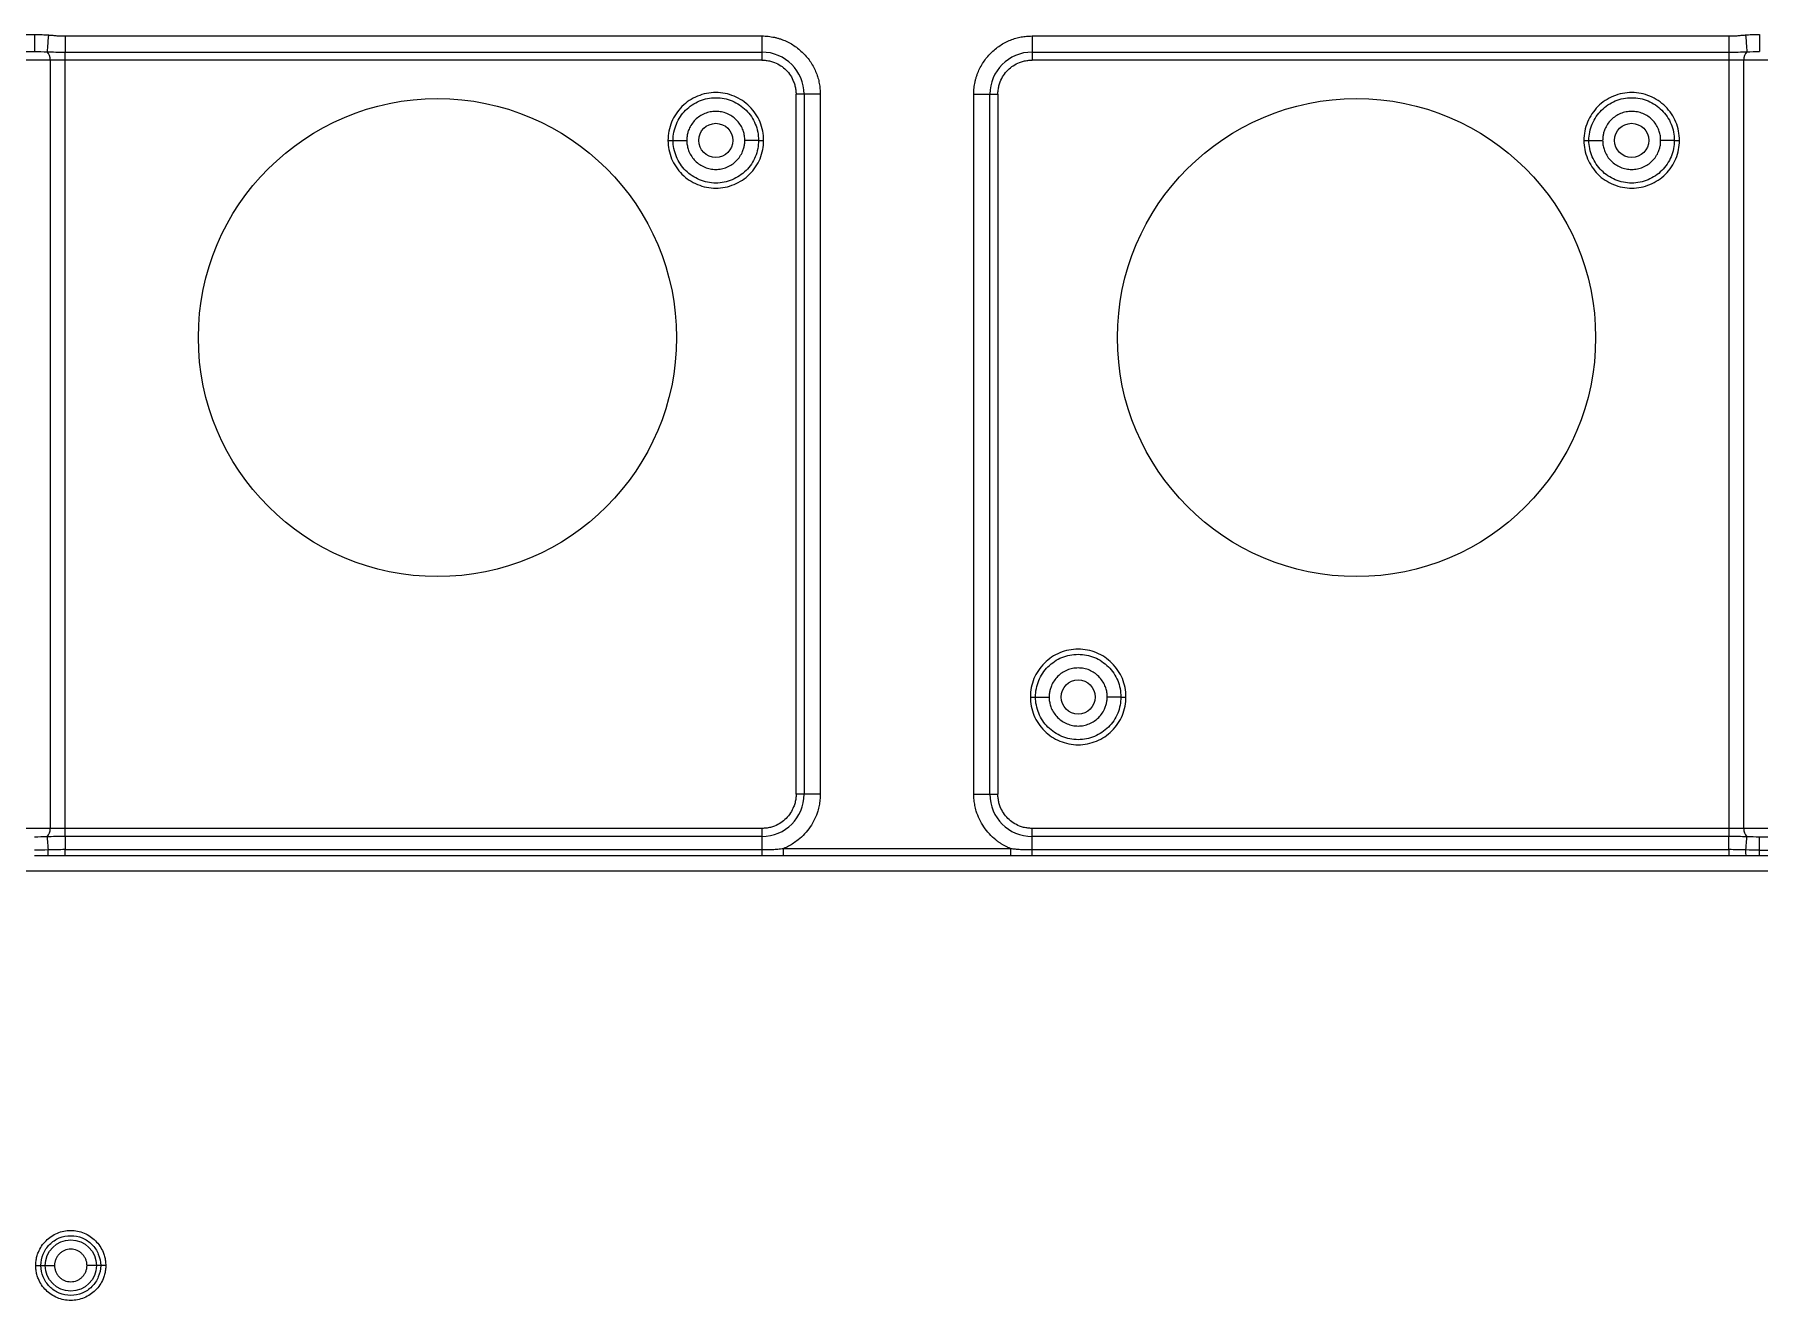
# Model space of a CAD drawing. Header units: millimetres. Extents: x -1 to 1576, y 30 to 633.
# Drawn here: x 471 to 572, y 104.5 to 178.6 of the extents above; entities that cross this region are included whole.
import ezdxf

# ---------------------------------------------------------------- set-up
doc = ezdxf.new("R2010")
doc.units = ezdxf.units.MM

msp = doc.modelspace()

# ---------------------------------------------------------------- linework, layer by layer
at = {"color": 7, "linetype": 'Continuous', "lineweight": 25}
for p, q in [((464.36, 178.61), (470.98, 178.61)), ((472.77, 178.53), (513.58, 178.53)), ((513.58, 178.53), (513.58, 177.11)), ((529.4, 178.53), (570.21, 178.53)), ((529.4, 178.53), (529.4, 177.11)), ((513.58, 177.11), (421.76, 177.11)), ((464.36, 177.61), (470.98, 177.61)), ((471.9, 177.11), (471.9, 132.11)), ((472.77, 177.58), (513.58, 177.58)), ((472.77, 131.64), (472.77, 177.58)), ((529.4, 177.58), (570.21, 177.58)), ((621.22, 177.11), (529.4, 177.11)), ((570.21, 177.58), (570.21, 131.64)), ((571.09, 132.11), (571.09, 177.11)), ((571.95, 177.61), (572, 177.62)), ((517, 175.11), (515.58, 175.11)), ((515.58, 134.11), (515.58, 175.11)), ((516.05, 175.11), (516.05, 134.11)), ((517, 175.11), (517, 134.11)), ((525.99, 134.11), (525.99, 175.11)), ((525.99, 175.11), (527.4, 175.11)), ((526.93, 134.11), (526.93, 175.11)), ((527.4, 175.11), (527.4, 134.11)), ((517, 134.11), (515.58, 134.11)), ((525.99, 134.11), (527.4, 134.11)), ((513.58, 132.11), (421.76, 132.11)), ((471.03, 131.61), (470.98, 131.61)), ((513.58, 131.64), (472.77, 131.64)), ((513.58, 132.11), (513.58, 130.87)), ((529.4, 130.87), (529.4, 132.11)), ((621.22, 132.11), (529.4, 132.11)), ((570.21, 131.64), (529.4, 131.64)), ((572, 131.6), (571.9, 131.61)), ((578.62, 131.61), (572, 131.61)), ((472.77, 130.87), (513.58, 130.87)), ((513.58, 130.5), (472.77, 130.5)), ((514.84, 130.94), (528.14, 130.94)), ((528.14, 130.5), (514.84, 130.5)), ((529.4, 130.87), (570.21, 130.87)), ((570.21, 130.5), (529.4, 130.5)), ((572, 130.84), (578.62, 130.84)), ((578.62, 130.51), (572, 130.51)), ((791.18, 129.61), (33.91, 129.61))]:
    msp.add_line(p, q, dxfattribs=at)
for centre in [(494.58, 160.86), (548.4, 160.86)]:
    msp.add_circle(centre, 14, dxfattribs=at)
at = {"color": 141}
for centre, radius in [((510.88, 172.41), 1), ((564.51, 172.41), 1), ((532.1, 139.81), 1), ((473.11, 106.51), 1.5)]:
    msp.add_circle(centre, radius, dxfattribs=at)
at = {"color": 7, "linetype": 'Continuous', "lineweight": 25}
for centre, radius, start, end in [((471.34, 177.19), 0.562, 352.1767, 47.5651), ((513.58, 175.11), 2.47, 0, 90), ((529.4, 175.11), 2.47, 90, 180), ((571.64, 177.19), 0.562, 132.435, 187.8232), ((513.58, 134.11), 2.47, 270, 360), ((529.4, 134.11), 2.47, 180, 270), ((471.34, 132.04), 0.562, 312.435, 7.8232), ((571.64, 132.04), 0.562, 172.1767, 227.5651)]:
    msp.add_arc(centre, radius, start, end, dxfattribs=at)
for points, knots in [([(470.98, 178.61), (471.13, 178.61), (471.41, 178.61), (471.68, 178.59), (471.8, 178.59)], [0, 0, 0, 0, 0.556213, 1, 1, 1, 1]), ([(470.98, 178.61), (470.98, 178.48), (470.98, 178.35), (470.98, 178.11), (470.98, 178), (470.98, 177.81), (470.98, 177.74), (470.98, 177.64), (470.98, 177.61), (470.98, 177.61)], [0, 0, 0, 0, 0.25, 0.25, 0.5, 0.5, 0.75, 0.75, 1, 1, 1, 1]), ([(471.8, 178.59), (471.78, 178.35), (471.76, 178.12), (471.73, 177.77), (471.72, 177.64), (471.72, 177.6)], [0, 0, 0, 0, 0.5, 0.5, 1, 1, 1, 1]), ([(471.8, 178.59), (471.88, 178.58), (472.05, 178.57), (472.3, 178.54), (472.54, 178.53), (472.69, 178.53), (472.77, 178.53)], [0, 0, 0, 0, 0.26275, 0.514851, 0.767475, 1, 1, 1, 1]), ([(472.77, 178.53), (472.77, 178.32), (472.77, 178.12), (472.77, 177.78), (472.77, 177.65), (472.77, 177.58)], [0, 0, 0, 0, 0.5, 0.5, 1, 1, 1, 1]), ([(513.58, 178.53), (513.64, 178.53), (513.77, 178.52), (513.95, 178.51), (514.13, 178.48), (514.31, 178.45), (514.49, 178.41), (514.66, 178.35), (515, 178.23), (515.47, 177.99), (516.01, 177.54), (516.46, 177), (516.72, 176.49), (516.87, 176.07), (516.94, 175.75), (516.99, 175.44), (516.99, 175.22), (517, 175.11)], [0, 0, 0, 0, 0.034552, 0.068858, 0.103016, 0.137128, 0.171294, 0.205615, 0.240191, 0.37006, 0.500029, 0.629897, 0.759866, 0.820152, 0.879909, 0.939678, 1, 1, 1, 1]), ([(525.99, 175.11), (525.99, 175.17), (525.99, 175.3), (526, 175.48), (526.03, 175.66), (526.06, 175.84), (526.11, 176.02), (526.16, 176.2), (526.28, 176.53), (526.53, 177), (526.97, 177.54), (527.51, 177.99), (528.02, 178.25), (528.45, 178.4), (528.76, 178.47), (529.08, 178.52), (529.29, 178.52), (529.4, 178.53)], [0, 0, 0, 0, 0.034552, 0.068858, 0.103016, 0.137128, 0.171294, 0.205615, 0.240191, 0.37006, 0.500029, 0.629897, 0.759866, 0.820152, 0.879909, 0.939678, 1, 1, 1, 1]), ([(570.21, 178.53), (570.29, 178.53), (570.45, 178.53), (570.68, 178.54), (570.93, 178.57), (571.1, 178.58), (571.18, 178.59)], [0, 0, 0, 0, 0.232371, 0.485289, 0.737412, 1, 1, 1, 1]), ([(570.21, 178.53), (570.21, 178.32), (570.21, 178.12), (570.21, 177.78), (570.21, 177.65), (570.21, 177.58)], [0, 0, 0, 0, 0.5, 0.5, 1, 1, 1, 1]), ([(571.18, 178.59), (571.24, 178.59), (571.36, 178.6), (571.55, 178.61), (571.77, 178.61), (571.92, 178.61), (572, 178.61)], [0, 0, 0, 0, 0.207871, 0.443757, 0.707773, 1, 1, 1, 1]), ([(571.18, 178.59), (571.2, 178.35), (571.22, 178.12), (571.25, 177.77), (571.26, 177.64), (571.26, 177.6)], [0, 0, 0, 0, 0.5, 0.5, 1, 1, 1, 1]), ([(572, 178.61), (572, 178.35), (572, 178.09), (572, 177.72), (572, 177.61), (572, 177.61)], [0, 0, 0, 0, 0.5, 0.5, 1, 1, 1, 1]), ([(513.58, 177.11), (513.62, 177.11), (513.71, 177.11), (513.83, 177.1), (513.96, 177.08), (514.08, 177.05), (514.2, 177.02), (514.41, 176.94), (514.69, 176.8), (515, 176.54), (515.26, 176.22), (515.43, 175.9), (515.52, 175.61), (515.57, 175.36), (515.58, 175.2), (515.58, 175.11)], [0, 0, 0, 0, 0.040276, 0.080243, 0.120058, 0.159883, 0.199877, 0.240199, 0.370043, 0.500057, 0.629901, 0.759916, 0.840121, 0.919721, 1, 1, 1, 1]), ([(527.4, 175.11), (527.4, 175.16), (527.4, 175.24), (527.42, 175.36), (527.43, 175.49), (527.46, 175.61), (527.5, 175.73), (527.57, 175.94), (527.72, 176.22), (527.98, 176.54), (528.29, 176.8), (528.61, 176.96), (528.9, 177.06), (529.15, 177.1), (529.32, 177.11), (529.4, 177.11)], [0, 0, 0, 0, 0.040276, 0.080243, 0.120058, 0.159883, 0.199877, 0.240199, 0.370043, 0.500057, 0.629901, 0.759916, 0.840121, 0.919721, 1, 1, 1, 1]), ([(513.68, 172.41), (513.68, 172.78), (513.61, 173.15), (513.33, 173.82), (513.12, 174.13), (512.6, 174.65), (512.29, 174.86), (511.61, 175.14), (511.25, 175.21), (510.51, 175.21), (510.15, 175.14), (509.47, 174.86), (509.16, 174.65), (508.64, 174.13), (508.43, 173.82), (508.15, 173.15), (508.08, 172.78), (508.08, 172.41)], [0, 0, 0, 0, 0.125, 0.125, 0.25, 0.25, 0.375, 0.375, 0.5, 0.5, 0.625, 0.625, 0.75, 0.75, 0.875, 0.875, 1, 1, 1, 1]), ([(508.38, 172.41), (508.38, 172.74), (508.45, 173.07), (508.7, 173.67), (508.88, 173.95), (509.34, 174.41), (509.62, 174.6), (510.23, 174.85), (510.55, 174.91), (511.21, 174.91), (511.54, 174.85), (512.14, 174.6), (512.42, 174.41), (512.88, 173.95), (513.07, 173.67), (513.32, 173.07), (513.38, 172.74), (513.38, 172.41)], [0, 0, 0, 0, 0.125, 0.125, 0.25, 0.25, 0.375, 0.375, 0.5, 0.5, 0.625, 0.625, 0.75, 0.75, 0.875, 0.875, 1, 1, 1, 1]), ([(567.31, 172.41), (567.31, 172.78), (567.24, 173.15), (566.96, 173.82), (566.75, 174.13), (566.23, 174.65), (565.92, 174.86), (565.25, 175.14), (564.88, 175.21), (564.15, 175.21), (563.78, 175.14), (563.1, 174.86), (562.79, 174.65), (562.28, 174.13), (562.07, 173.82), (561.79, 173.15), (561.71, 172.78), (561.71, 172.41)], [0, 0, 0, 0, 0.125, 0.125, 0.25, 0.25, 0.375, 0.375, 0.5, 0.5, 0.625, 0.625, 0.75, 0.75, 0.875, 0.875, 1, 1, 1, 1]), ([(562.01, 172.41), (562.01, 172.74), (562.08, 173.07), (562.33, 173.67), (562.52, 173.95), (562.98, 174.41), (563.25, 174.6), (563.86, 174.85), (564.19, 174.91), (564.84, 174.91), (565.17, 174.85), (565.77, 174.6), (566.05, 174.41), (566.51, 173.95), (566.7, 173.67), (566.95, 173.07), (567.01, 172.74), (567.01, 172.41)], [0, 0, 0, 0, 0.125, 0.125, 0.25, 0.25, 0.375, 0.375, 0.5, 0.5, 0.625, 0.625, 0.75, 0.75, 0.875, 0.875, 1, 1, 1, 1]), ([(512.58, 172.41), (512.58, 172.46), (512.58, 172.55), (512.56, 172.68), (512.54, 172.81), (512.5, 172.94), (512.43, 173.13), (512.3, 173.36), (512.09, 173.62), (511.83, 173.84), (511.54, 173.99), (511.22, 174.09), (510.88, 174.12), (510.55, 174.09), (510.23, 173.99), (509.93, 173.84), (509.67, 173.62), (509.46, 173.36), (509.32, 173.1), (509.23, 172.85), (509.19, 172.64), (509.18, 172.49), (509.18, 172.41)], [0, 0, 0, 0, 0.025179, 0.050131, 0.075011, 0.099977, 0.125185, 0.187589, 0.250097, 0.312505, 0.375016, 0.437475, 0.500035, 0.562495, 0.625051, 0.687451, 0.749957, 0.812365, 0.874867, 0.916675, 0.958144, 1, 1, 1, 1]), ([(566.21, 172.41), (566.21, 172.46), (566.21, 172.55), (566.2, 172.68), (566.17, 172.81), (566.13, 172.94), (566.06, 173.13), (565.94, 173.36), (565.72, 173.62), (565.47, 173.84), (565.17, 173.99), (564.85, 174.09), (564.51, 174.12), (564.18, 174.09), (563.86, 173.99), (563.56, 173.84), (563.3, 173.62), (563.09, 173.36), (562.95, 173.1), (562.87, 172.85), (562.82, 172.64), (562.82, 172.49), (562.81, 172.41)], [0, 0, 0, 0, 0.025179, 0.05013, 0.075011, 0.099978, 0.125186, 0.187587, 0.250092, 0.312501, 0.375011, 0.437474, 0.50004, 0.562505, 0.625066, 0.687464, 0.749971, 0.812374, 0.874873, 0.916678, 0.958145, 1, 1, 1, 1]), ([(508.08, 172.41), (508.08, 172.05), (508.15, 171.68), (508.43, 171), (508.64, 170.69), (509.16, 170.17), (509.47, 169.97), (510.15, 169.69), (510.51, 169.61), (511.25, 169.61), (511.61, 169.69), (512.29, 169.97), (512.6, 170.17), (513.12, 170.69), (513.33, 171), (513.61, 171.68), (513.68, 172.05), (513.68, 172.41)], [0, 0, 0, 0, 0.125, 0.125, 0.25, 0.25, 0.375, 0.375, 0.5, 0.5, 0.625, 0.625, 0.75, 0.75, 0.875, 0.875, 1, 1, 1, 1]), ([(508.08, 172.41), (508.16, 172.41), (508.24, 172.41), (508.35, 172.41), (508.38, 172.41), (508.38, 172.41)], [0, 0, 0, 0, 0.5, 0.5, 1, 1, 1, 1]), ([(513.38, 172.41), (513.38, 172.09), (513.32, 171.76), (513.07, 171.15), (512.88, 170.88), (512.42, 170.41), (512.14, 170.23), (511.54, 169.98), (511.21, 169.91), (510.55, 169.91), (510.23, 169.98), (509.62, 170.23), (509.34, 170.41), (508.88, 170.88), (508.7, 171.15), (508.45, 171.76), (508.38, 172.09), (508.38, 172.41)], [0, 0, 0, 0, 0.125, 0.125, 0.25, 0.25, 0.375, 0.375, 0.5, 0.5, 0.625, 0.625, 0.75, 0.75, 0.875, 0.875, 1, 1, 1, 1]), ([(508.38, 172.41), (508.38, 172.41), (508.47, 172.41), (508.76, 172.41), (508.97, 172.41), (509.18, 172.41)], [0, 0, 0, 0, 0.5, 0.5, 1, 1, 1, 1]), ([(509.18, 172.41), (509.18, 172.37), (509.18, 172.28), (509.2, 172.15), (509.23, 172.02), (509.26, 171.89), (509.33, 171.7), (509.46, 171.46), (509.67, 171.2), (509.93, 170.99), (510.23, 170.83), (510.55, 170.73), (510.88, 170.7), (511.21, 170.73), (511.54, 170.83), (511.83, 170.99), (512.09, 171.2), (512.3, 171.46), (512.44, 171.73), (512.53, 171.97), (512.57, 172.19), (512.58, 172.34), (512.58, 172.41)], [0, 0, 0, 0, 0.025112, 0.050025, 0.074894, 0.099876, 0.125125, 0.187521, 0.250086, 0.312493, 0.374998, 0.437458, 0.500018, 0.562478, 0.625038, 0.687445, 0.749955, 0.812363, 0.874867, 0.916676, 0.958144, 1, 1, 1, 1]), ([(513.38, 172.41), (513.38, 172.41), (513.29, 172.41), (513, 172.41), (512.79, 172.41), (512.58, 172.41)], [0, 0, 0, 0, 0.5, 0.5, 1, 1, 1, 1]), ([(513.38, 172.41), (513.38, 172.41), (513.41, 172.41), (513.52, 172.41), (513.6, 172.41), (513.68, 172.41)], [0, 0, 0, 0, 0.5, 0.5, 1, 1, 1, 1]), ([(561.71, 172.41), (561.79, 172.41), (561.87, 172.41), (561.98, 172.41), (562.01, 172.41), (562.01, 172.41)], [0, 0, 0, 0, 0.5, 0.5, 1, 1, 1, 1]), ([(561.71, 172.41), (561.71, 172.05), (561.79, 171.68), (562.07, 171), (562.28, 170.69), (562.79, 170.17), (563.1, 169.97), (563.78, 169.69), (564.15, 169.61), (564.88, 169.61), (565.25, 169.69), (565.92, 169.97), (566.23, 170.17), (566.75, 170.69), (566.96, 171), (567.24, 171.68), (567.31, 172.05), (567.31, 172.41)], [0, 0, 0, 0, 0.125, 0.125, 0.25, 0.25, 0.375, 0.375, 0.5, 0.5, 0.625, 0.625, 0.75, 0.75, 0.875, 0.875, 1, 1, 1, 1]), ([(567.01, 172.41), (567.01, 172.09), (566.95, 171.76), (566.7, 171.15), (566.51, 170.88), (566.05, 170.41), (565.77, 170.23), (565.17, 169.98), (564.84, 169.91), (564.19, 169.91), (563.86, 169.98), (563.25, 170.23), (562.98, 170.41), (562.52, 170.88), (562.33, 171.15), (562.08, 171.76), (562.01, 172.09), (562.01, 172.41)], [0, 0, 0, 0, 0.125, 0.125, 0.25, 0.25, 0.375, 0.375, 0.5, 0.5, 0.625, 0.625, 0.75, 0.75, 0.875, 0.875, 1, 1, 1, 1]), ([(562.01, 172.41), (562.01, 172.41), (562.1, 172.41), (562.4, 172.41), (562.6, 172.41), (562.81, 172.41)], [0, 0, 0, 0, 0.5, 0.5, 1, 1, 1, 1]), ([(562.81, 172.41), (562.82, 172.37), (562.82, 172.28), (562.83, 172.15), (562.86, 172.02), (562.9, 171.89), (562.96, 171.7), (563.09, 171.46), (563.3, 171.2), (563.56, 170.99), (563.86, 170.83), (564.18, 170.73), (564.51, 170.7), (564.85, 170.73), (565.17, 170.83), (565.47, 170.99), (565.72, 171.2), (565.94, 171.46), (566.08, 171.73), (566.16, 171.97), (566.21, 172.19), (566.21, 172.34), (566.21, 172.41)], [0, 0, 0, 0, 0.025108, 0.050018, 0.074887, 0.09987, 0.125122, 0.187514, 0.250079, 0.312484, 0.374988, 0.437452, 0.500017, 0.562482, 0.625047, 0.687453, 0.749962, 0.812367, 0.874868, 0.916676, 0.958145, 1, 1, 1, 1]), ([(567.01, 172.41), (567.01, 172.41), (566.93, 172.41), (566.63, 172.41), (566.42, 172.41), (566.21, 172.41)], [0, 0, 0, 0, 0.5, 0.5, 1, 1, 1, 1]), ([(567.01, 172.41), (567.01, 172.41), (567.05, 172.41), (567.16, 172.41), (567.24, 172.41), (567.31, 172.41)], [0, 0, 0, 0, 0.5, 0.5, 1, 1, 1, 1]), ([(534.9, 139.81), (534.9, 140.18), (534.83, 140.55), (534.55, 141.22), (534.34, 141.53), (533.82, 142.05), (533.51, 142.26), (532.83, 142.54), (532.47, 142.61), (531.73, 142.61), (531.37, 142.54), (530.69, 142.26), (530.38, 142.05), (529.86, 141.53), (529.65, 141.22), (529.37, 140.55), (529.3, 140.18), (529.3, 139.81)], [0, 0, 0, 0, 0.125, 0.125, 0.25, 0.25, 0.375, 0.375, 0.5, 0.5, 0.625, 0.625, 0.75, 0.75, 0.875, 0.875, 1, 1, 1, 1]), ([(529.6, 139.81), (529.6, 140.14), (529.67, 140.47), (529.92, 141.07), (530.1, 141.35), (530.56, 141.81), (530.84, 142), (531.45, 142.25), (531.77, 142.31), (532.43, 142.31), (532.76, 142.25), (533.36, 142), (533.64, 141.81), (534.1, 141.35), (534.29, 141.07), (534.54, 140.47), (534.6, 140.14), (534.6, 139.81)], [0, 0, 0, 0, 0.125, 0.125, 0.25, 0.25, 0.375, 0.375, 0.5, 0.5, 0.625, 0.625, 0.75, 0.75, 0.875, 0.875, 1, 1, 1, 1]), ([(533.8, 139.81), (533.8, 139.86), (533.8, 139.95), (533.78, 140.08), (533.76, 140.21), (533.72, 140.34), (533.65, 140.53), (533.52, 140.76), (533.31, 141.02), (533.05, 141.24), (532.76, 141.39), (532.44, 141.49), (532.1, 141.52), (531.77, 141.49), (531.45, 141.39), (531.15, 141.24), (530.89, 141.02), (530.68, 140.76), (530.54, 140.5), (530.45, 140.25), (530.41, 140.04), (530.4, 139.89), (530.4, 139.81)], [0, 0, 0, 0, 0.0251787, 0.0501305, 0.0750111, 0.0999776, 0.1251857, 0.1875872, 0.2500924, 0.3125006, 0.3750105, 0.4374744, 0.5000395, 0.5625052, 0.6250657, 0.6874643, 0.7499708, 0.8123744, 0.8748727, 0.9166785, 0.958145, 1, 1, 1, 1]), ([(529.3, 139.81), (529.38, 139.81), (529.46, 139.81), (529.57, 139.81), (529.6, 139.81), (529.6, 139.81)], [0, 0, 0, 0, 0.5, 0.5, 1, 1, 1, 1]), ([(529.3, 139.81), (529.3, 139.45), (529.37, 139.08), (529.65, 138.4), (529.86, 138.09), (530.38, 137.57), (530.69, 137.37), (531.37, 137.09), (531.73, 137.01), (532.47, 137.01), (532.83, 137.09), (533.51, 137.37), (533.82, 137.57), (534.34, 138.09), (534.55, 138.4), (534.83, 139.08), (534.9, 139.45), (534.9, 139.81)], [0, 0, 0, 0, 0.125, 0.125, 0.25, 0.25, 0.375, 0.375, 0.5, 0.5, 0.625, 0.625, 0.75, 0.75, 0.875, 0.875, 1, 1, 1, 1]), ([(534.6, 139.81), (534.6, 139.49), (534.54, 139.16), (534.29, 138.55), (534.1, 138.28), (533.64, 137.81), (533.36, 137.63), (532.76, 137.38), (532.43, 137.31), (531.77, 137.31), (531.45, 137.38), (530.84, 137.63), (530.56, 137.81), (530.1, 138.28), (529.92, 138.55), (529.67, 139.16), (529.6, 139.49), (529.6, 139.81)], [0, 0, 0, 0, 0.125, 0.125, 0.25, 0.25, 0.375, 0.375, 0.5, 0.5, 0.625, 0.625, 0.75, 0.75, 0.875, 0.875, 1, 1, 1, 1]), ([(529.6, 139.81), (529.6, 139.81), (529.69, 139.81), (529.98, 139.81), (530.19, 139.81), (530.4, 139.81)], [0, 0, 0, 0, 0.5, 0.5, 1, 1, 1, 1]), ([(529.6, 139.81), (529.6, 139.81), (529.69, 139.81), (529.98, 139.81), (530.19, 139.81), (530.4, 139.81)], [0, 0, 0, 0, 0.5, 0.5, 1, 1, 1, 1]), ([(530.4, 139.81), (530.4, 139.77), (530.4, 139.68), (530.42, 139.55), (530.45, 139.42), (530.48, 139.29), (530.55, 139.1), (530.68, 138.86), (530.89, 138.6), (531.15, 138.39), (531.45, 138.23), (531.77, 138.13), (532.1, 138.1), (532.43, 138.13), (532.76, 138.23), (533.05, 138.39), (533.31, 138.6), (533.52, 138.86), (533.66, 139.13), (533.75, 139.37), (533.79, 139.59), (533.8, 139.74), (533.8, 139.81)], [0, 0, 0, 0, 0.025108, 0.050018, 0.074887, 0.09987, 0.125122, 0.187514, 0.250079, 0.312484, 0.374988, 0.437452, 0.500017, 0.562482, 0.625047, 0.687453, 0.749962, 0.812367, 0.874868, 0.916676, 0.958145, 1, 1, 1, 1]), ([(534.6, 139.81), (534.6, 139.81), (534.51, 139.81), (534.22, 139.81), (534.01, 139.81), (533.8, 139.81)], [0, 0, 0, 0, 0.5, 0.5, 1, 1, 1, 1]), ([(534.6, 139.81), (534.6, 139.81), (534.63, 139.81), (534.74, 139.81), (534.82, 139.81), (534.9, 139.81)], [0, 0, 0, 0, 0.5, 0.5, 1, 1, 1, 1]), ([(515.58, 134.11), (515.58, 134.07), (515.58, 133.99), (515.57, 133.86), (515.55, 133.74), (515.52, 133.62), (515.48, 133.5), (515.41, 133.29), (515.27, 133.01), (515, 132.69), (514.69, 132.43), (514.37, 132.26), (514.08, 132.17), (513.83, 132.12), (513.67, 132.12), (513.58, 132.11)], [0, 0, 0, 0, 0.040276, 0.080243, 0.120058, 0.159883, 0.199877, 0.240199, 0.370043, 0.500057, 0.629901, 0.759916, 0.840121, 0.919721, 1, 1, 1, 1]), ([(517, 134.11), (516.99, 134.06), (516.99, 133.95), (516.98, 133.78), (516.96, 133.62), (516.93, 133.45), (516.9, 133.29), (516.82, 133.02), (516.68, 132.64), (516.42, 132.19), (516.09, 131.78), (515.75, 131.47), (515.43, 131.24), (515.15, 131.07), (514.94, 130.98), (514.84, 130.94)], [0, 0, 0, 0, 0.040883, 0.08158, 0.122187, 0.162802, 0.203521, 0.244441, 0.372171, 0.500035, 0.627766, 0.75563, 0.837187, 0.918385, 1, 1, 1, 1]), ([(528.14, 130.94), (528.09, 130.96), (527.99, 131), (527.84, 131.08), (527.69, 131.15), (527.55, 131.24), (527.41, 131.33), (527.19, 131.51), (526.89, 131.78), (526.57, 132.19), (526.31, 132.64), (526.14, 133.07), (526.05, 133.45), (526, 133.78), (525.99, 134), (525.99, 134.11)], [0, 0, 0, 0, 0.040883, 0.08158, 0.122187, 0.162802, 0.203521, 0.244441, 0.372171, 0.500035, 0.627766, 0.75563, 0.837187, 0.918385, 1, 1, 1, 1]), ([(529.4, 132.11), (529.36, 132.11), (529.27, 132.12), (529.15, 132.13), (529.03, 132.15), (528.9, 132.17), (528.78, 132.21), (528.58, 132.28), (528.29, 132.43), (527.98, 132.69), (527.72, 133.01), (527.55, 133.33), (527.46, 133.61), (527.41, 133.86), (527.4, 134.03), (527.4, 134.11)], [0, 0, 0, 0, 0.040276, 0.080243, 0.120058, 0.159883, 0.199877, 0.240199, 0.370043, 0.500057, 0.629901, 0.759916, 0.840121, 0.919721, 1, 1, 1, 1]), ([(471.72, 131.62), (471.72, 131.59), (471.73, 131.5), (471.75, 131.22), (471.77, 131.04), (471.78, 130.85)], [0, 0, 0, 0, 0.5, 0.5, 1, 1, 1, 1]), ([(472.77, 131.64), (472.77, 131.58), (472.77, 131.48), (472.77, 131.21), (472.77, 131.04), (472.77, 130.87)], [0, 0, 0, 0, 0.5, 0.5, 1, 1, 1, 1]), ([(570.21, 130.87), (570.21, 131.04), (570.21, 131.21), (570.21, 131.48), (570.21, 131.58), (570.21, 131.64)], [0, 0, 0, 0, 0.5, 0.5, 1, 1, 1, 1]), ([(571.2, 130.85), (571.22, 131.04), (571.23, 131.22), (571.25, 131.5), (571.26, 131.59), (571.26, 131.62)], [0, 0, 0, 0, 0.5, 0.5, 1, 1, 1, 1]), ([(572, 130.84), (572, 131.06), (572, 131.26), (572, 131.54), (572, 131.61), (572, 131.61)], [0, 0, 0, 0, 0.5, 0.5, 1, 1, 1, 1]), ([(471.77, 130.51), (471.65, 130.51), (471.39, 130.51), (471.13, 130.51), (470.98, 130.51)], [0, 0, 0, 0, 0.452244, 1, 1, 1, 1]), ([(472.77, 130.5), (472.63, 130.51), (472.3, 130.51), (471.97, 130.51), (471.77, 130.51)], [0, 0, 0, 0, 0.420474, 1, 1, 1, 1]), ([(513.58, 130.87), (513.68, 130.87), (513.89, 130.87), (514.2, 130.88), (514.52, 130.9), (514.73, 130.93), (514.84, 130.94)], [0, 0, 0, 0, 0.245457, 0.492199, 0.742868, 1, 1, 1, 1]), ([(514.84, 130.5), (514.76, 130.5), (514.54, 130.5), (514.22, 130.5), (513.88, 130.5), (513.67, 130.5), (513.58, 130.5)], [0, 0, 0, 0, 0.200515, 0.50786, 0.778848, 1, 1, 1, 1]), ([(514.84, 130.5), (514.84, 130.54), (514.84, 130.6), (514.84, 130.76), (514.84, 130.85), (514.84, 130.94)], [0, 0, 0, 0, 0.5, 0.5, 1, 1, 1, 1]), ([(528.14, 130.94), (528.14, 130.85), (528.14, 130.76), (528.14, 130.6), (528.14, 130.54), (528.14, 130.5)], [0, 0, 0, 0, 0.5, 0.5, 1, 1, 1, 1]), ([(528.14, 130.94), (528.23, 130.93), (528.4, 130.91), (528.65, 130.89), (528.9, 130.88), (529.15, 130.87), (529.32, 130.87), (529.4, 130.87)], [0, 0, 0, 0, 0.206312, 0.408164, 0.606837, 0.80366, 1, 1, 1, 1]), ([(529.4, 130.5), (529.31, 130.5), (529.1, 130.5), (528.77, 130.5), (528.44, 130.5), (528.23, 130.5), (528.14, 130.5)], [0, 0, 0, 0, 0.221378, 0.492164, 0.7995, 1, 1, 1, 1]), ([(571.21, 130.51), (571.02, 130.51), (570.68, 130.51), (570.35, 130.51), (570.21, 130.5)], [0, 0, 0, 0, 0.580575, 1, 1, 1, 1]), ([(572, 130.51), (571.85, 130.51), (571.59, 130.51), (571.33, 130.51), (571.21, 130.51)], [0, 0, 0, 0, 0.5481249, 1, 1, 1, 1]), ([(471.06, 106.51), (471.06, 106.56), (471.06, 106.65), (471.07, 106.78), (471.09, 106.91), (471.12, 107.04), (471.16, 107.17), (471.24, 107.38), (471.39, 107.66), (471.65, 107.97), (471.96, 108.23), (472.32, 108.42), (472.7, 108.54), (473.11, 108.58), (473.51, 108.54), (473.9, 108.42), (474.25, 108.23), (474.56, 107.97), (474.82, 107.66), (474.99, 107.34), (475.09, 107.05), (475.15, 106.78), (475.15, 106.6), (475.16, 106.51)], [0, 0, 0, 0, 0.021002, 0.041827, 0.062566, 0.08331, 0.104149, 0.125172, 0.1876, 0.250115, 0.312545, 0.375058, 0.437507, 0.500042, 0.562494, 0.625028, 0.687451, 0.749963, 0.812389, 0.874897, 0.9167, 0.958158, 1, 1, 1, 1]), ([(471.36, 106.51), (471.36, 106.74), (471.4, 106.97), (471.58, 107.39), (471.71, 107.59), (472.03, 107.91), (472.22, 108.04), (472.65, 108.22), (472.88, 108.26), (473.34, 108.26), (473.56, 108.22), (473.99, 108.04), (474.18, 107.91), (474.51, 107.59), (474.63, 107.39), (474.81, 106.97), (474.86, 106.74), (474.86, 106.51)], [0, 0, 0, 0, 0.125, 0.125, 0.25, 0.25, 0.375, 0.375, 0.5, 0.5, 0.625, 0.625, 0.75, 0.75, 0.875, 0.875, 1, 1, 1, 1]), ([(474.06, 106.51), (474.06, 106.54), (474.05, 106.61), (474.04, 106.7), (474.02, 106.79), (473.97, 106.91), (473.9, 107.04), (473.78, 107.19), (473.64, 107.31), (473.42, 107.43), (473.11, 107.49), (472.79, 107.43), (472.57, 107.31), (472.43, 107.19), (472.31, 107.04), (472.22, 106.88), (472.17, 106.7), (472.16, 106.58), (472.16, 106.51)], [0, 0, 0, 0, 0.031457, 0.062629, 0.093823, 0.125343, 0.18779, 0.250424, 0.312874, 0.375501, 0.500073, 0.624645, 0.687092, 0.749724, 0.812175, 0.874803, 0.937354, 1, 1, 1, 1]), ([(475.16, 106.51), (475.16, 106.47), (475.15, 106.38), (475.14, 106.24), (475.12, 106.11), (475.09, 105.98), (475.05, 105.85), (474.97, 105.64), (474.82, 105.37), (474.56, 105.05), (474.25, 104.8), (473.9, 104.61), (473.51, 104.49), (473.11, 104.45), (472.7, 104.49), (472.32, 104.61), (471.96, 104.8), (471.65, 105.05), (471.39, 105.37), (471.22, 105.68), (471.12, 105.98), (471.07, 106.24), (471.06, 106.42), (471.06, 106.51)], [0, 0, 0, 0, 0.021001, 0.041826, 0.062564, 0.083307, 0.104146, 0.125169, 0.187594, 0.250106, 0.312534, 0.375043, 0.437494, 0.500032, 0.562482, 0.625016, 0.687444, 0.749959, 0.812388, 0.874901, 0.916702, 0.958159, 1, 1, 1, 1]), ([(471.06, 106.51), (471.13, 106.51), (471.21, 106.51), (471.32, 106.51), (471.36, 106.51), (471.36, 106.51)], [0, 0, 0, 0, 0.5, 0.5, 1, 1, 1, 1]), ([(471.06, 106.51), (471.13, 106.51), (471.21, 106.51), (471.32, 106.51), (471.36, 106.51), (471.36, 106.51)], [0, 0, 0, 0, 0.5, 0.5, 1, 1, 1, 1]), ([(471.36, 106.51), (471.36, 106.51), (471.44, 106.51), (471.74, 106.51), (471.95, 106.51), (472.16, 106.51)], [0, 0, 0, 0, 0.5, 0.5, 1, 1, 1, 1]), ([(474.86, 106.51), (474.86, 106.28), (474.81, 106.05), (474.63, 105.63), (474.51, 105.44), (474.18, 105.11), (473.99, 104.98), (473.56, 104.81), (473.34, 104.76), (472.88, 104.76), (472.65, 104.81), (472.22, 104.98), (472.03, 105.11), (471.71, 105.44), (471.58, 105.63), (471.4, 106.05), (471.36, 106.28), (471.36, 106.51)], [0, 0, 0, 0, 0.125, 0.125, 0.25, 0.25, 0.375, 0.375, 0.5, 0.5, 0.625, 0.625, 0.75, 0.75, 0.875, 0.875, 1, 1, 1, 1]), ([(472.16, 106.51), (472.16, 106.48), (472.16, 106.42), (472.17, 106.33), (472.2, 106.24), (472.24, 106.12), (472.31, 105.98), (472.43, 105.84), (472.57, 105.72), (472.79, 105.6), (473.11, 105.54), (473.42, 105.6), (473.64, 105.72), (473.78, 105.84), (473.9, 105.98), (473.99, 106.15), (474.05, 106.33), (474.05, 106.45), (474.06, 106.51)], [0, 0, 0, 0, 0.031456, 0.062628, 0.093821, 0.12534, 0.187786, 0.250416, 0.312865, 0.375492, 0.500072, 0.624649, 0.687097, 0.749729, 0.81218, 0.874806, 0.937356, 1, 1, 1, 1]), ([(474.86, 106.51), (474.86, 106.51), (474.77, 106.51), (474.47, 106.51), (474.27, 106.51), (474.06, 106.51)], [0, 0, 0, 0, 0.5, 0.5, 1, 1, 1, 1]), ([(475.16, 106.51), (475.08, 106.51), (475, 106.51), (474.89, 106.51), (474.86, 106.51), (474.86, 106.51)], [0, 0, 0, 0, 0.5, 0.5, 1, 1, 1, 1])]:
    msp.add_open_spline(points, degree=3, knots=knots, dxfattribs=at)
for points in [[(470.98, 177.61), (471.24, 177.61), (471.48, 177.61), (471.72, 177.6)], [(471.72, 177.6), (472.04, 177.59), (472.41, 177.58), (472.77, 177.58)], [(570.21, 177.58), (570.58, 177.58), (570.94, 177.59), (571.26, 177.6)], [(571.26, 177.6), (571.5, 177.61), (571.74, 177.61), (572, 177.61)], [(471.72, 131.62), (471.48, 131.61), (471.24, 131.61), (470.98, 131.61)], [(472.77, 131.64), (472.41, 131.64), (472.04, 131.63), (471.72, 131.62)], [(571.26, 131.62), (570.94, 131.63), (570.58, 131.64), (570.21, 131.64)], [(572, 131.61), (571.74, 131.61), (571.5, 131.61), (571.26, 131.62)], [(471.78, 130.85), (471.51, 130.85), (471.25, 130.84), (470.98, 130.84)], [(471.77, 130.51), (471.78, 130.58), (471.78, 130.71), (471.78, 130.85)], [(472.77, 130.87), (472.45, 130.87), (472.12, 130.86), (471.78, 130.85)], [(472.77, 130.5), (472.77, 130.58), (472.77, 130.71), (472.77, 130.87)], [(513.58, 130.87), (513.58, 130.71), (513.58, 130.58), (513.58, 130.5)], [(529.4, 130.5), (529.4, 130.58), (529.4, 130.71), (529.4, 130.87)], [(570.21, 130.87), (570.21, 130.71), (570.21, 130.58), (570.21, 130.5)], [(571.2, 130.85), (570.86, 130.86), (570.54, 130.87), (570.21, 130.87)], [(571.21, 130.51), (571.21, 130.58), (571.2, 130.71), (571.2, 130.85)], [(572, 130.84), (571.74, 130.84), (571.47, 130.85), (571.2, 130.85)], [(572, 130.51), (572, 130.58), (572, 130.7), (572, 130.84)]]:
    msp.add_open_spline(points, degree=3, dxfattribs=at)

doc.saveas('drawing.dxf')
